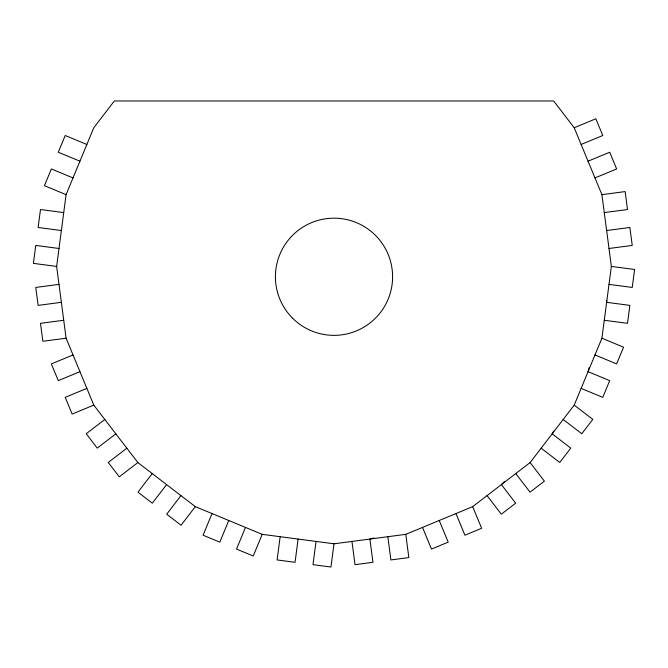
<?xml version="1.0" encoding="UTF-8"?>
<svg xmlns="http://www.w3.org/2000/svg" width="668" height="668" viewBox="0 0 668 668"><rect width="100%" height="100%" fill="white"/><g stroke="black" fill="none" stroke-linecap="round" stroke-linejoin="round"><path stroke-width="1" d="M56.638 266.432L66.09 194.647L93.796 127.747L114.345 100.968L553.655 100.968L574.204 127.747L601.91 194.647L611.362 266.432L601.91 338.217L574.204 405.109L530.125 462.557L472.677 506.636L405.785 534.342L334 543.794L262.215 534.342L195.323 506.636L137.875 462.557L93.796 405.109L66.09 338.217L56.638 266.432L33.4 263.367L35.763 245.423L59.001 248.488M280.159 536.705L277.103 559.943L295.047 562.306L298.103 539.068M316.056 541.431L312.991 564.669L330.944 567.032L334 543.794M589.134 367.642L588.057 371.667L609.709 380.635L602.786 397.36L581.127 388.384M212.04 513.558L203.072 535.218L219.797 542.14L228.765 520.489M245.49 527.411L236.522 549.071L253.247 555.993L262.215 534.342M553.722 431.127L552.16 433.833L570.756 448.103L559.742 462.465L541.147 448.195M152.237 473.57L137.967 492.166L152.329 503.188L166.599 484.592M180.961 495.614L166.691 514.21L181.053 525.232L195.323 506.636M504.348 481.653L501.401 484.592L515.671 503.188L501.309 514.21L487.039 495.614M104.818 419.471L86.222 433.741L97.244 448.103L115.84 433.833M126.853 448.195L108.258 462.465L119.28 476.827L137.875 462.557M574.204 127.747L595.856 118.779L602.786 135.504L581.127 144.472M73.012 354.942L51.361 363.91L58.291 380.635L79.943 371.667M588.057 161.197L609.709 152.229L616.639 168.954L594.988 177.922M86.873 388.384L65.213 397.36L72.144 414.085L93.796 405.109M373.913 537.99L369.897 539.068L372.953 562.306L355.009 564.669L351.944 541.431M601.91 194.647L625.148 191.582L627.511 209.535L604.273 212.591M59.001 284.376L35.763 287.44L38.126 305.385L61.364 302.32M606.636 230.535L629.874 227.479L632.237 245.423L608.999 248.488M63.727 320.273L40.489 323.329L42.852 341.273L66.09 338.217M611.362 266.432L634.6 269.488L632.237 287.44L608.999 284.376M63.727 212.591L40.489 209.535L38.126 227.479L61.364 230.535M604.273 320.273L627.511 323.329L629.874 305.385L606.636 302.32L606.636 300.241M601.91 338.217L623.57 347.185L616.639 363.91L594.988 354.942M86.873 144.472L65.213 135.504L58.291 152.229L79.943 161.197M73.012 177.922L51.361 168.954L44.43 185.671L66.09 194.647M574.204 405.109L592.8 419.379L581.778 433.741L563.182 419.471M530.125 462.557L544.395 481.152L530.033 492.166L515.763 473.57M472.677 506.636L481.653 528.288L464.928 535.218L455.96 513.558M439.235 520.489L448.203 542.14L431.478 549.071L422.51 527.411M405.785 534.342L408.849 557.58L390.897 559.943L387.841 536.705M292.567 318.193A58.6 58.6 0 0 0 390.605 291.924A58.6 58.6 0 0 0 318.836 220.164A58.6 58.6 0 0 0 292.567 318.193"/></g></svg>
